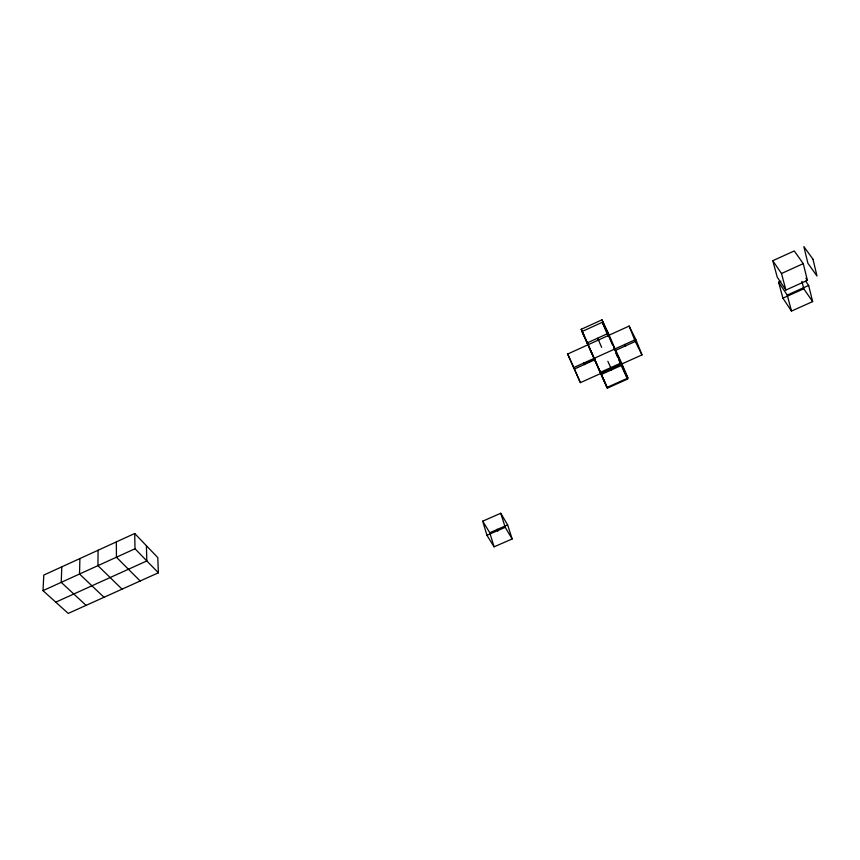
<?xml version="1.0" encoding="UTF-8"?>
<svg xmlns="http://www.w3.org/2000/svg" width="860" height="860" viewBox="0 0 860 860"><rect width="100%" height="100%" fill="white"/><g stroke="black" fill="none" stroke-linecap="round" stroke-linejoin="round"><path stroke-width="1.29" d="M98.072 550.25L97.932 565.643L122.055 589.164M79.894 558.559L79.528 574.029L104.017 597.291M61.802 566.837L61.221 582.36L86.086 605.375M43 590.648L43.795 575.071L134.708 533.501L157.799 557.603L158.369 572.792L68.23 613.416L43 590.648L135.009 548.766L134.708 533.501M581.253 329.294L601.978 319.812L608.385 333.271L627.585 379.066L607.3 388.161L581.253 329.294L607.3 388.161M582.07 331.519L602.29 322.285L621.522 362.769L627.918 378.045L607.117 387.376L582.07 331.519L607.117 387.376M587.369 342.839L608.385 333.271M567.664 354.03L629.133 326.069L635.83 339.474L641.979 354.89L580.403 382.635L567.664 354.03L580.403 382.635M772.785 260.709L794.253 250.948L803.251 263.644L807.389 280.36L785.889 290.046L777.246 277.2L772.785 260.709L781.493 273.501L785.889 290.046M55.76 602.172L146.834 560.924L146.393 545.692M573.523 367.693L635.83 339.474M781.493 273.501L803.251 263.644M585.423 363.178L595.045 358.813M574.534 368.962L594.679 359.835M629.133 326.069L635.293 341.452L614.932 350.676L613.459 347.15M805.669 281.188L808.647 285.445L812.646 301.602L791.49 311.073L782.912 298.173L778.601 282.22L780.945 281.156M600.474 372.262L621.522 362.769M601.151 374.551L621.178 365.532L618.576 359.34M778.601 282.22L787.233 295.077L808.647 285.445M782.912 298.173L803.778 288.788L812.646 301.602M482.686 521.181L500.746 513.259L507.658 524.923L512.162 538.962L494.081 546.82L486.954 535.307L482.686 521.181L489.781 532.716L494.081 546.82M489.781 532.716L507.658 524.923M486.954 535.307L505.228 527.331L512.162 538.962M140.169 581.005L116.422 557.226L116.347 541.897M135.009 548.766L158.369 572.792M805.895 278.231L807.389 280.36M497.155 529.265L497.865 531.082L497.51 529.964M625.671 346.182L624.865 344.387M635.293 341.452L641.979 354.89M616.007 352.923L627.918 378.045M621.178 365.532L627.585 379.066M610.675 368.435L611.471 370.273M607.848 361.318L611.546 369.338L611.17 368.521M611.019 368.123L610.525 367.037L610.772 367.639M584.123 363.479C582.886 360.727 585.262 366.091 584.499 364.339M598.055 339.012L598.592 340.259L597.721 338.335M598.076 339.098L601.634 347.365M601.978 319.812L612.481 344.806M615.975 353.148L617.534 356.868M602.29 322.285L608.192 336.325M500.746 513.259L505.228 527.331M787.233 295.077L791.49 311.073M801.907 281.349L803.778 288.788M812.99 259.236L803.842 246.583L807.916 263.31L817 276.028L812.99 259.236"/></g></svg>
